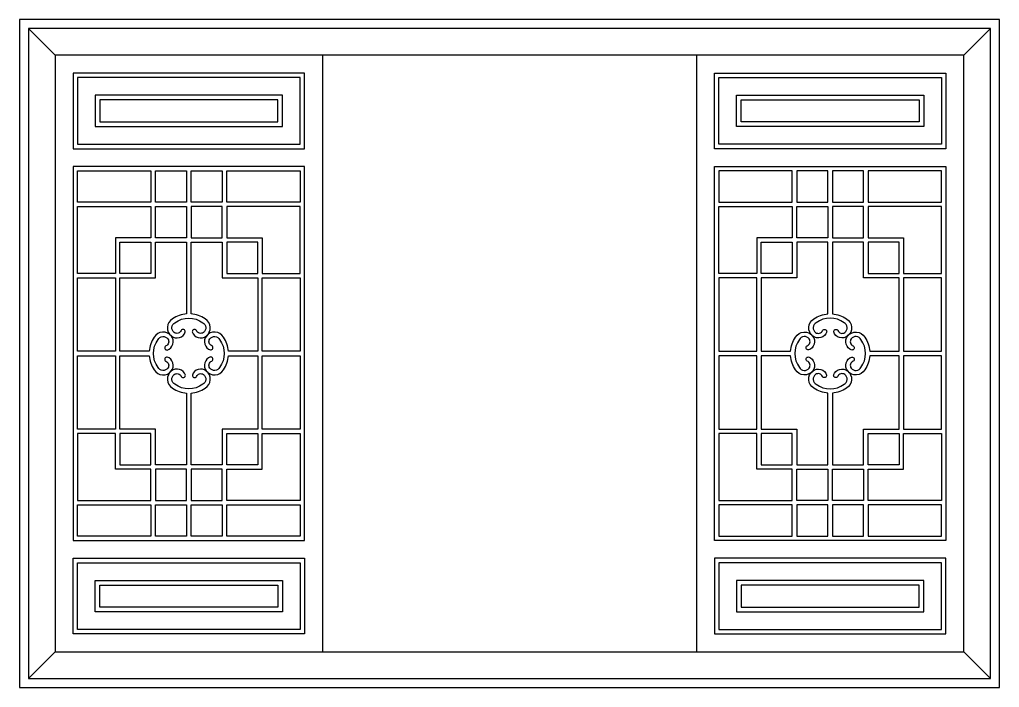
# Model space of a CAD drawing. Header units: metres. Extents: x 2887 to 5087, y 3081 to 4581.
import ezdxf

# ---------------------------------------------------------------- set-up
doc = ezdxf.new("R2010")
doc.units = ezdxf.units.M
for name, color, linetype in [('3', 3, 'Continuous'), ('4', 4, 'Continuous'), ('7', 7, 'Continuous')]:
    doc.layers.add(name, color=color, linetype=linetype)

# ---------------------------------------------------------------- blocks, each defined once
blk = doc.blocks.new('窗-017')
at = {"layer": '3'}
for points in [[(20, 20), (2180, 20), (2180, 1480), (20, 1480)], [(130, 1220), (630, 1220), (630, 1370), (130, 1370)], [(2070, 1220), (1570, 1220), (1570, 1370), (2070, 1370)], [(590, 1260), (590, 1330), (170, 1330), (170, 1260)], [(580, 1270), (580, 1320), (180, 1320), (180, 1270)], [(1610, 1260), (1610, 1330), (2030, 1330), (2030, 1260)], [(1620, 1270), (1620, 1320), (2020, 1320), (2020, 1270)], [(295, 1090), (130, 1090), (130, 1160), (295, 1160)], [(305, 1160), (375, 1160), (375, 1090), (305, 1090)], [(385, 1160), (455, 1160), (455, 1090), (385, 1090)], [(465, 1160), (630, 1160), (630, 1090), (465, 1090)], [(1735, 1160), (1570, 1160), (1570, 1090), (1735, 1090)], [(1815, 1160), (1745, 1160), (1745, 1090), (1815, 1090)], [(1895, 1160), (1825, 1160), (1825, 1090), (1895, 1090)], [(1905, 1090), (2070, 1090), (2070, 1160), (1905, 1160)], [(215, 930), (130, 930), (130, 1080), (295, 1080), (295, 1010), (215, 1010)], [(305, 1080), (375, 1080), (375, 1010), (305, 1010)], [(455, 1080), (385, 1080), (385, 1010), (455, 1010)], [(465, 1010), (545, 1010), (545, 930), (630, 930), (630, 1080), (465, 1080)], [(1735, 1010), (1655, 1010), (1655, 930), (1570, 930), (1570, 1080), (1735, 1080)], [(1745, 1080), (1815, 1080), (1815, 1010), (1745, 1010)], [(1895, 1080), (1825, 1080), (1825, 1010), (1895, 1010)], [(1985, 930), (2070, 930), (2070, 1080), (1905, 1080), (1905, 1010), (1985, 1010)], [(225, 930), (225, 1000), (295, 1000), (295, 930)], [(535, 930), (535, 1000), (465, 1000), (465, 930)], [(1665, 930), (1665, 1000), (1735, 1000), (1735, 930)], [(1975, 930), (1975, 1000), (1905, 1000), (1905, 930)], [(130, 755), (130, 920), (215, 920), (215, 755)], [(545, 755), (545, 920), (630, 920), (630, 755)], [(1655, 755), (1655, 920), (1570, 920), (1570, 755)], [(2070, 755), (2070, 920), (1985, 920), (1985, 755)], [(130, 580), (130, 745), (215, 745), (215, 580)], [(545, 580), (545, 745), (630, 745), (630, 580)], [(1655, 580), (1655, 745), (1570, 745), (1570, 580)], [(2070, 580), (2070, 745), (1985, 745), (1985, 580)], [(130, 420), (295, 420), (295, 490), (215, 490), (215, 570), (130, 570)], [(225, 570), (225, 500), (295, 500), (295, 570)], [(465, 490), (545, 490), (545, 570), (630, 570), (630, 420), (465, 420)], [(535, 570), (535, 500), (465, 500), (465, 570)], [(1735, 490), (1655, 490), (1655, 570), (1570, 570), (1570, 420), (1735, 420)], [(1665, 570), (1665, 500), (1735, 500), (1735, 570)], [(1975, 570), (1975, 500), (1905, 500), (1905, 570)], [(2070, 420), (1905, 420), (1905, 490), (1985, 490), (1985, 570), (2070, 570)], [(375, 490), (305, 490), (305, 420), (375, 420)], [(455, 420), (455, 490), (385, 490), (385, 420)], [(1745, 420), (1745, 490), (1815, 490), (1815, 420)], [(1825, 490), (1895, 490), (1895, 420), (1825, 420)], [(295, 340), (130, 340), (130, 410), (295, 410)], [(375, 340), (305, 340), (305, 410), (375, 410)], [(455, 340), (385, 340), (385, 410), (455, 410)], [(465, 410), (630, 410), (630, 340), (465, 340)], [(1735, 410), (1570, 410), (1570, 340), (1735, 340)], [(1745, 340), (1815, 340), (1815, 410), (1745, 410)], [(1825, 340), (1895, 340), (1895, 410), (1825, 410)], [(1905, 340), (2070, 340), (2070, 410), (1905, 410)], [(130, 280), (630, 280), (630, 130), (130, 130)], [(2070, 280), (1570, 280), (1570, 130), (2070, 130)], [(590, 240), (590, 170), (170, 170), (170, 240)], [(580, 230), (580, 180), (180, 180), (180, 230)], [(1610, 240), (1610, 170), (2030, 170), (2030, 240)], [(1620, 230), (1620, 180), (2020, 180), (2020, 230)]]:
    blk.add_lwpolyline(points, close=True, dxfattribs=at)
for points in [[(385, 839.11), (385, 1000), (455, 1000), (455, 920), (535, 920), (535, 755), (469.11, 755, 0.14), (457.64, 786.51), (457.64, 786.51, 0.54), (419.31, 789.09, 0.51), (428.48, 757.88, 0.79), (431.87, 767.28, -0.51), (427.25, 783.01, -0.55), (449.16, 781.17, -0.33), (449.16, 718.91, -0.55), (427.25, 717.07, -0.51), (431.87, 732.8, 0.79), (428.48, 742.21, 0.51), (419.28, 711.03, 0.54), (457.64, 713.57, 0.14), (469.11, 745), (535, 745), (535, 580), (455, 580), (455, 500), (385, 500), (385, 660.89, 0.14), (416.51, 672.36), (416.51, 672.36, 0.54), (419.09, 710.69, 0.51), (387.88, 701.52, 0.79), (397.28, 698.13, -0.51), (413.01, 702.75, -0.55), (411.17, 680.84, -0.33), (348.91, 680.84, -0.55), (347.07, 702.75, -0.51), (362.8, 698.13, 0.79), (372.21, 701.52, 0.51), (341.03, 710.72, 0.54), (343.57, 672.36, 0.14), (375, 660.89), (375, 500), (305, 500), (305, 580), (225, 580), (225, 745), (290.89, 745, 0.14), (302.36, 713.49), (302.36, 713.49, 0.54), (340.69, 710.91, 0.51), (331.52, 742.12, 0.79), (328.13, 732.72, -0.51), (332.75, 716.99, -0.55), (310.84, 718.83, -0.33), (310.84, 781.09, -0.55), (332.75, 782.93, -0.51), (328.13, 767.2, 0.79), (331.52, 757.79, 0.51), (340.72, 788.97, 0.54), (302.36, 786.43, 0.14), (290.89, 755), (225, 755), (225, 920), (305, 920), (305, 1000), (375, 1000), (375, 839.11, 0.14), (343.49, 827.64), (343.49, 827.64, 0.54), (340.91, 789.31, 0.51), (372.12, 798.48, 0.79), (362.72, 801.87, -0.51), (346.99, 797.25, -0.55), (348.83, 819.16, -0.33), (411.09, 819.16, -0.55), (412.93, 797.25, -0.51), (397.2, 801.87, 0.79), (387.79, 798.48, 0.51), (418.97, 789.28, 0.54), (416.43, 827.64, 0.14)], [(1815, 839.11), (1815, 1000), (1745, 1000), (1745, 920), (1665, 920), (1665, 755), (1730.89, 755, -0.14), (1742.36, 786.51), (1742.36, 786.51, -0.54), (1780.69, 789.09, -0.51), (1771.52, 757.88, -0.79), (1768.13, 767.28, 0.51), (1772.75, 783.01, 0.55), (1750.84, 781.17, 0.33), (1750.84, 718.91, 0.55), (1772.75, 717.07, 0.51), (1768.13, 732.8, -0.79), (1771.52, 742.21, -0.51), (1780.72, 711.03, -0.54), (1742.36, 713.57, -0.14), (1730.89, 745), (1665, 745), (1665, 580), (1745, 580), (1745, 500), (1815, 500), (1815, 660.89, -0.14), (1783.49, 672.36), (1783.49, 672.36, -0.54), (1780.91, 710.69, -0.51), (1812.12, 701.52, -0.79), (1802.72, 698.13, 0.51), (1786.99, 702.75, 0.55), (1788.83, 680.84, 0.33), (1851.09, 680.84, 0.55), (1852.93, 702.75, 0.51), (1837.2, 698.13, -0.79), (1827.79, 701.52, -0.51), (1858.97, 710.72, -0.54), (1856.43, 672.36, -0.14), (1825, 660.89), (1825, 500), (1895, 500), (1895, 580), (1975, 580), (1975, 745), (1909.11, 745, -0.14), (1897.64, 713.49), (1897.64, 713.49, -0.54), (1859.31, 710.91, -0.51), (1868.48, 742.12, -0.79), (1871.87, 732.72, 0.51), (1867.25, 716.99, 0.55), (1889.16, 718.83, 0.33), (1889.16, 781.09, 0.55), (1867.25, 782.93, 0.51), (1871.87, 767.2, -0.79), (1868.48, 757.79, -0.51), (1859.28, 788.97, -0.54), (1897.64, 786.43, -0.14), (1909.11, 755), (1975, 755), (1975, 920), (1895, 920), (1895, 1000), (1825, 1000), (1825, 839.11, -0.14), (1856.51, 827.64), (1856.51, 827.64, -0.54), (1859.09, 789.31, -0.51), (1827.88, 798.48, -0.79), (1837.28, 801.87, 0.51), (1853.01, 797.25, 0.55), (1851.17, 819.16, 0.33), (1788.91, 819.16, 0.55), (1787.07, 797.25, 0.51), (1802.8, 801.87, -0.79), (1812.21, 798.48, -0.51), (1781.03, 789.28, -0.54), (1783.57, 827.64, -0.14)]]:
    blk.add_lwpolyline(points, format="xyb", close=True, dxfattribs=at)
at = {"layer": '4'}
for p, q in [((680, 1420), (680, 80)), ((1520, 1420), (1520, 80))]:
    blk.add_line(p, q, dxfattribs=at)
for points in [[(0, 0), (2200, 0), (2200, 1500), (0, 1500)], [(80, 80), (2120, 80), (2120, 1420), (80, 1420)], [(120, 1210), (640, 1210), (640, 1380), (120, 1380)], [(2080, 1210), (1560, 1210), (1560, 1380), (2080, 1380)], [(120, 330), (640, 330), (640, 1170), (120, 1170)], [(2080, 330), (1560, 330), (1560, 1170), (2080, 1170)], [(120, 290), (640, 290), (640, 120), (120, 120)], [(2080, 290), (1560, 290), (1560, 120), (2080, 120)]]:
    blk.add_lwpolyline(points, close=True, dxfattribs=at)
at = {"layer": '7'}
for p, q in [((80, 1420), (20, 1480)), ((2120, 1420), (2180, 1480)), ((80, 80), (20, 20)), ((2120, 80), (2180, 20))]:
    blk.add_line(p, q, dxfattribs=at)

msp = doc.modelspace()

# ---------------------------------------------------------------- block references
at = {"layer": '3'}
msp.add_blockref('窗-017', (2886.97, 3081.26), dxfattribs=at)

doc.saveas('drawing.dxf')
